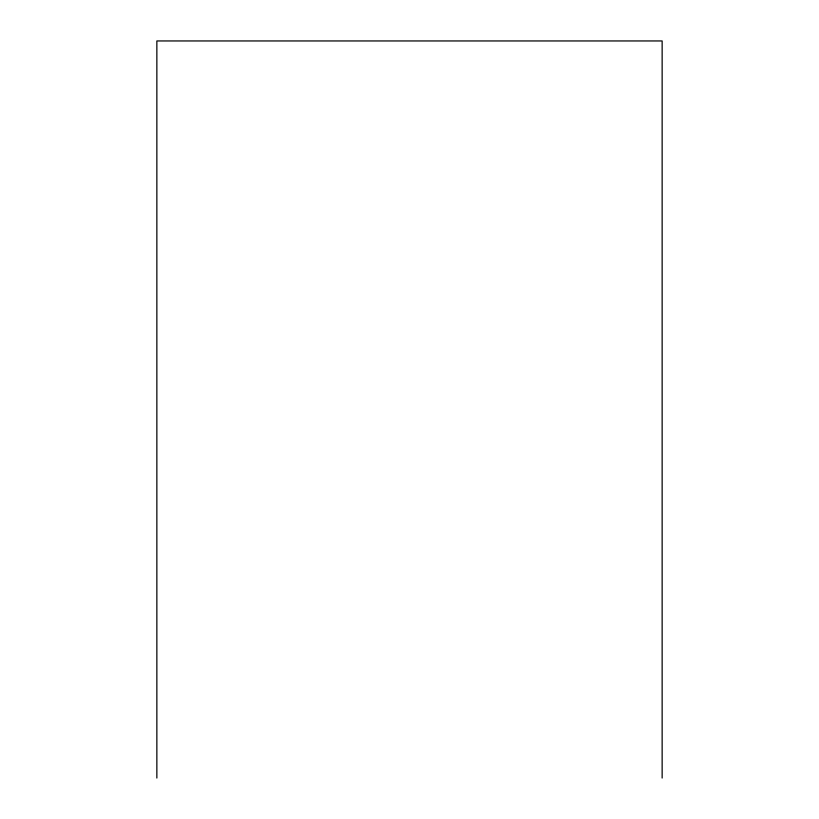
<?xml version="1.0" encoding="UTF-8"?>
<svg xmlns="http://www.w3.org/2000/svg" width="819" height="819" viewBox="0 0 819 819"><rect width="100%" height="100%" fill="white"/><g stroke="black" fill="none" stroke-linecap="round" stroke-linejoin="round"><path stroke-width="1.23" d="M662.141 778.05L662.141 40.95L156.859 40.95L156.859 778.05"/></g></svg>
